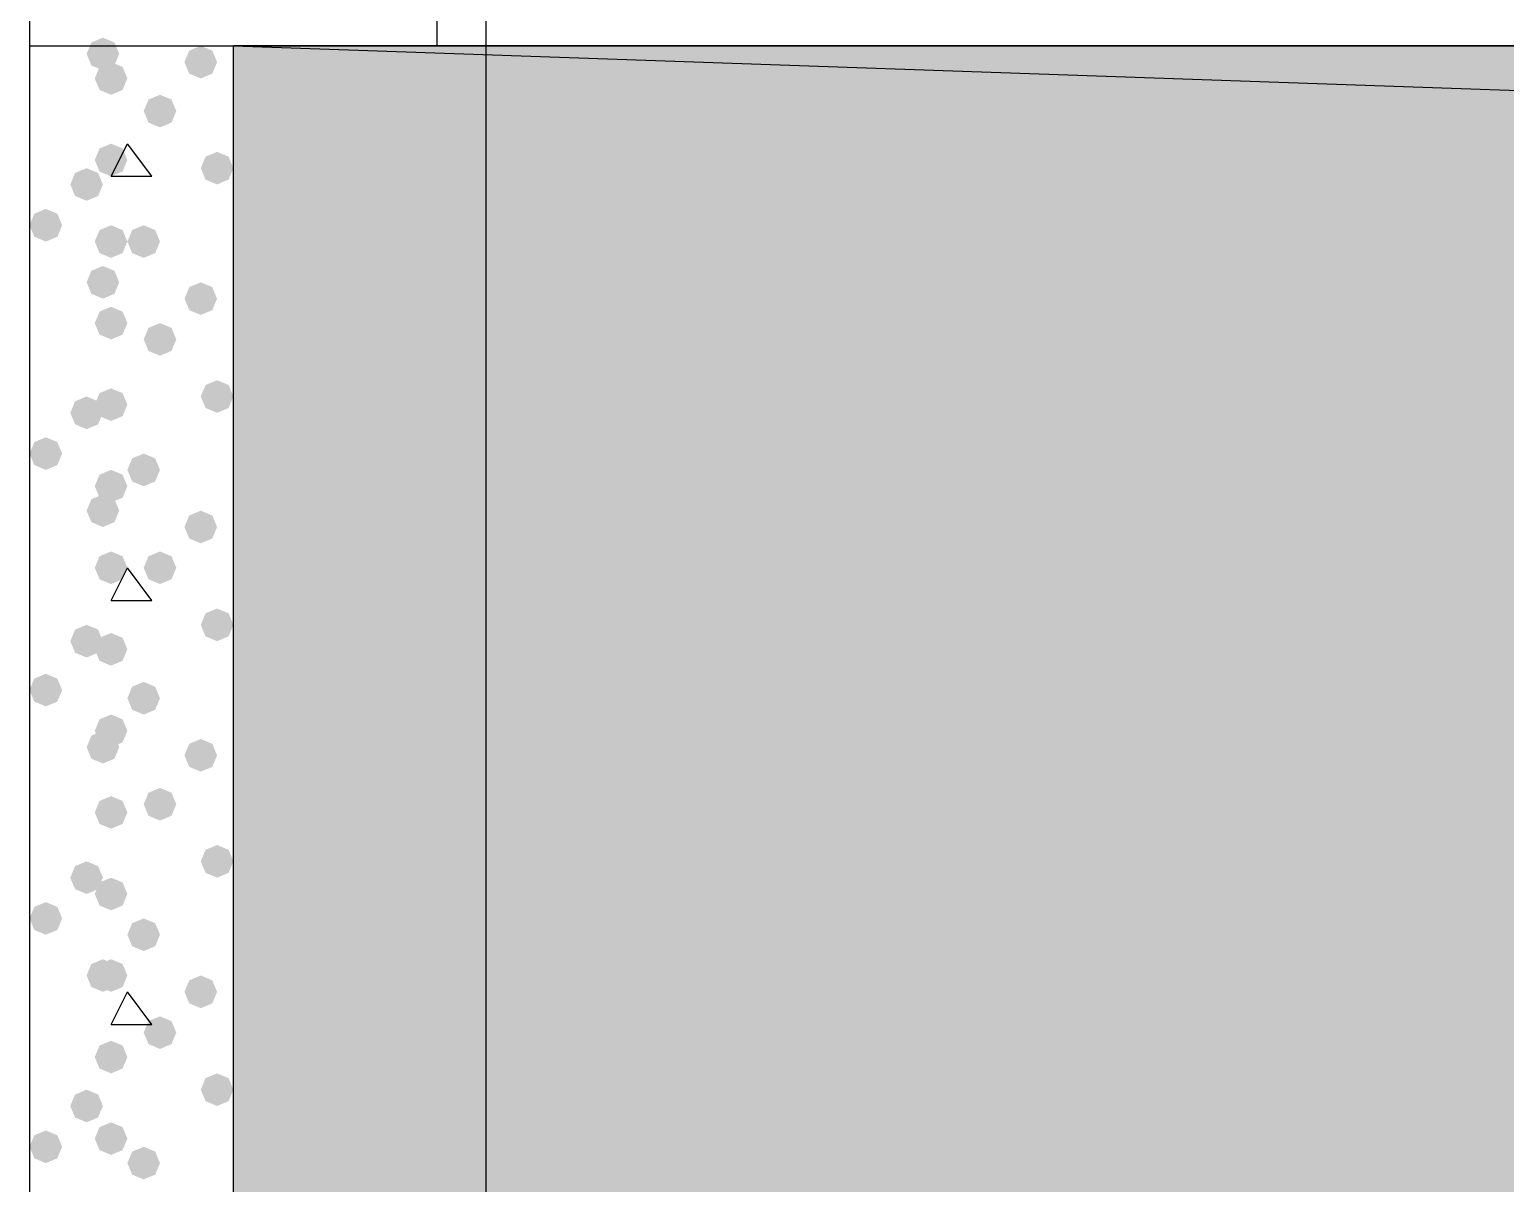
# Model space of a CAD drawing. Header units: millimetres. Extents: x 0 to 420, y 0 to 297.
# Drawn here: x 32.34 to 40.01, y 156.36 to 162.35 of the extents above; entities that cross this region are included whole.
import ezdxf

# ---------------------------------------------------------------- set-up
doc = ezdxf.new("R2010")
doc.units = ezdxf.units.MM
doc.layers.get('0').update_dxf_attribs({"linetype": 'CONTINUOUS'})

msp = doc.modelspace()

# ---------------------------------------------------------------- hatches: boundary and pattern name
at = {"true_color": 0x000008}
for points in [[(32.808333, 162.221333), (32.783463, 162.161537), (32.723667, 162.136667), (32.663871, 162.161537), (32.639, 162.221333), (32.663871, 162.281129), (32.723667, 162.306), (32.783462, 162.281129)], [(33.316333, 162.179), (33.291463, 162.119204), (33.231667, 162.094333), (33.171871, 162.119204), (33.147, 162.179), (33.171871, 162.238796), (33.231667, 162.263667), (33.291462, 162.238796)], [(32.850667, 162.094333), (32.825796, 162.034538), (32.766, 162.009667), (32.706204, 162.034538), (32.681333, 162.094333), (32.706204, 162.154129), (32.766, 162.179), (32.825796, 162.154129)], [(33.104667, 161.925), (33.079796, 161.865204), (33.02, 161.840333), (32.960204, 161.865204), (32.935333, 161.925), (32.960204, 161.984796), (33.02, 162.009667), (33.079796, 161.984796)], [(32.850667, 161.671), (32.825796, 161.611204), (32.766, 161.586333), (32.706204, 161.611204), (32.681333, 161.671), (32.706204, 161.730796), (32.766, 161.755667), (32.825796, 161.730796)], [(33.401, 161.628667), (33.376129, 161.568871), (33.316333, 161.544), (33.256537, 161.568871), (33.231667, 161.628667), (33.256537, 161.688462), (33.316333, 161.713333), (33.376129, 161.688463)], [(32.723667, 161.544), (32.698796, 161.484204), (32.639, 161.459333), (32.579204, 161.484204), (32.554333, 161.544), (32.579204, 161.603796), (32.639, 161.628667), (32.698796, 161.603796)], [(32.512, 161.332333), (32.487129, 161.272537), (32.427333, 161.247667), (32.367538, 161.272537), (32.342667, 161.332333), (32.367537, 161.392129), (32.427333, 161.417), (32.487129, 161.392129)], [(32.850667, 161.247667), (32.825796, 161.187871), (32.766, 161.163), (32.706204, 161.187871), (32.681333, 161.247667), (32.706204, 161.307462), (32.766, 161.332333), (32.825796, 161.307463)], [(33.02, 161.247667), (32.995129, 161.187871), (32.935333, 161.163), (32.875538, 161.187871), (32.850667, 161.247667), (32.875537, 161.307462), (32.935333, 161.332333), (32.995129, 161.307463)], [(32.808333, 161.036), (32.783463, 160.976204), (32.723667, 160.951333), (32.663871, 160.976204), (32.639, 161.036), (32.663871, 161.095796), (32.723667, 161.120667), (32.783462, 161.095796)], [(33.316333, 160.951333), (33.291463, 160.891537), (33.231667, 160.866667), (33.171871, 160.891537), (33.147, 160.951333), (33.171871, 161.011129), (33.231667, 161.036), (33.291462, 161.011129)], [(32.850667, 160.824333), (32.825796, 160.764537), (32.766, 160.739667), (32.706204, 160.764537), (32.681333, 160.824333), (32.706204, 160.884129), (32.766, 160.909), (32.825796, 160.884129)], [(33.104667, 160.739667), (33.079796, 160.679871), (33.02, 160.655), (32.960204, 160.679871), (32.935333, 160.739667), (32.960204, 160.799462), (33.02, 160.824333), (33.079796, 160.799463)], [(33.401, 160.443333), (33.376129, 160.383537), (33.316333, 160.358667), (33.256537, 160.383537), (33.231667, 160.443333), (33.256537, 160.503129), (33.316333, 160.528), (33.376129, 160.503129)], [(32.850667, 160.401), (32.825796, 160.341204), (32.766, 160.316333), (32.706204, 160.341204), (32.681333, 160.401), (32.706204, 160.460796), (32.766, 160.485667), (32.825796, 160.460796)], [(32.723667, 160.358667), (32.698796, 160.298871), (32.639, 160.274), (32.579204, 160.298871), (32.554333, 160.358667), (32.579204, 160.418462), (32.639, 160.443333), (32.698796, 160.418463)], [(32.512, 160.147), (32.487129, 160.087204), (32.427333, 160.062333), (32.367538, 160.087204), (32.342667, 160.147), (32.367537, 160.206796), (32.427333, 160.231667), (32.487129, 160.206796)], [(33.02, 160.062333), (32.995129, 160.002537), (32.935333, 159.977667), (32.875538, 160.002537), (32.850667, 160.062333), (32.875537, 160.122129), (32.935333, 160.147), (32.995129, 160.122129)], [(32.850667, 159.977667), (32.825796, 159.917871), (32.766, 159.893), (32.706204, 159.917871), (32.681333, 159.977667), (32.706204, 160.037462), (32.766, 160.062333), (32.825796, 160.037463)], [(32.808333, 159.850667), (32.783463, 159.790871), (32.723667, 159.766), (32.663871, 159.790871), (32.639, 159.850667), (32.663871, 159.910462), (32.723667, 159.935333), (32.783462, 159.910463)], [(33.316333, 159.766), (33.291463, 159.706204), (33.231667, 159.681333), (33.171871, 159.706204), (33.147, 159.766), (33.171871, 159.825796), (33.231667, 159.850667), (33.291462, 159.825796)], [(32.850667, 159.554333), (32.825796, 159.494537), (32.766, 159.469667), (32.706204, 159.494537), (32.681333, 159.554333), (32.706204, 159.614129), (32.766, 159.639), (32.825796, 159.614129)], [(33.104667, 159.554333), (33.079796, 159.494537), (33.02, 159.469667), (32.960204, 159.494537), (32.935333, 159.554333), (32.960204, 159.614129), (33.02, 159.639), (33.079796, 159.614129)], [(33.401, 159.258), (33.376129, 159.198204), (33.316333, 159.173333), (33.256537, 159.198204), (33.231667, 159.258), (33.256537, 159.317796), (33.316333, 159.342667), (33.376129, 159.317796)], [(32.723667, 159.173333), (32.698796, 159.113537), (32.639, 159.088667), (32.579204, 159.113537), (32.554333, 159.173333), (32.579204, 159.233129), (32.639, 159.258), (32.698796, 159.233129)], [(32.850667, 159.131), (32.825796, 159.071204), (32.766, 159.046333), (32.706204, 159.071204), (32.681333, 159.131), (32.706204, 159.190796), (32.766, 159.215667), (32.825796, 159.190796)], [(32.512, 158.919333), (32.487129, 158.859537), (32.427333, 158.834667), (32.367538, 158.859537), (32.342667, 158.919333), (32.367537, 158.979129), (32.427333, 159.004), (32.487129, 158.979129)], [(33.02, 158.877), (32.995129, 158.817204), (32.935333, 158.792333), (32.875538, 158.817204), (32.850667, 158.877), (32.875537, 158.936796), (32.935333, 158.961667), (32.995129, 158.936796)], [(32.850667, 158.707667), (32.825796, 158.647871), (32.766, 158.623), (32.706204, 158.647871), (32.681333, 158.707667), (32.706204, 158.767462), (32.766, 158.792333), (32.825796, 158.767463)], [(32.808333, 158.623), (32.783463, 158.563204), (32.723667, 158.538333), (32.663871, 158.563204), (32.639, 158.623), (32.663871, 158.682796), (32.723667, 158.707667), (32.783462, 158.682796)], [(33.316333, 158.580667), (33.291463, 158.520871), (33.231667, 158.496), (33.171871, 158.520871), (33.147, 158.580667), (33.171871, 158.640462), (33.231667, 158.665333), (33.291462, 158.640463)], [(33.104667, 158.326667), (33.079796, 158.266871), (33.02, 158.242), (32.960204, 158.266871), (32.935333, 158.326667), (32.960204, 158.386462), (33.02, 158.411333), (33.079796, 158.386463)], [(32.850667, 158.284333), (32.825796, 158.224538), (32.766, 158.199667), (32.706204, 158.224538), (32.681333, 158.284333), (32.706204, 158.344129), (32.766, 158.369), (32.825796, 158.344129)], [(33.401, 158.030333), (33.376129, 157.970537), (33.316333, 157.945667), (33.256537, 157.970537), (33.231667, 158.030333), (33.256537, 158.090129), (33.316333, 158.115), (33.376129, 158.090129)], [(32.723667, 157.945667), (32.698796, 157.885871), (32.639, 157.861), (32.579204, 157.885871), (32.554333, 157.945667), (32.579204, 158.005462), (32.639, 158.030333), (32.698796, 158.005463)], [(32.850667, 157.861), (32.825796, 157.801204), (32.766, 157.776333), (32.706204, 157.801204), (32.681333, 157.861), (32.706204, 157.920796), (32.766, 157.945667), (32.825796, 157.920796)], [(32.512, 157.734), (32.487129, 157.674204), (32.427333, 157.649333), (32.367538, 157.674204), (32.342667, 157.734), (32.367537, 157.793796), (32.427333, 157.818667), (32.487129, 157.793796)], [(33.02, 157.649333), (32.995129, 157.589538), (32.935333, 157.564667), (32.875538, 157.589538), (32.850667, 157.649333), (32.875537, 157.709129), (32.935333, 157.734), (32.995129, 157.709129)], [(32.808333, 157.437667), (32.783463, 157.377871), (32.723667, 157.353), (32.663871, 157.377871), (32.639, 157.437667), (32.663871, 157.497462), (32.723667, 157.522333), (32.783462, 157.497463)], [(32.850667, 157.437667), (32.825796, 157.377871), (32.766, 157.353), (32.706204, 157.377871), (32.681333, 157.437667), (32.706204, 157.497462), (32.766, 157.522333), (32.825796, 157.497463)], [(33.316333, 157.353), (33.291463, 157.293204), (33.231667, 157.268333), (33.171871, 157.293204), (33.147, 157.353), (33.171871, 157.412796), (33.231667, 157.437667), (33.291462, 157.412796)], [(33.104667, 157.141333), (33.079796, 157.081537), (33.02, 157.056667), (32.960204, 157.081537), (32.935333, 157.141333), (32.960204, 157.201129), (33.02, 157.226), (33.079796, 157.201129)], [(32.850667, 157.014333), (32.825796, 156.954537), (32.766, 156.929667), (32.706204, 156.954537), (32.681333, 157.014333), (32.706204, 157.074129), (32.766, 157.099), (32.825796, 157.074129)], [(33.401, 156.845), (33.376129, 156.785204), (33.316333, 156.760333), (33.256537, 156.785204), (33.231667, 156.845), (33.256537, 156.904796), (33.316333, 156.929667), (33.376129, 156.904796)], [(32.723667, 156.760333), (32.698796, 156.700537), (32.639, 156.675667), (32.579204, 156.700537), (32.554333, 156.760333), (32.579204, 156.820129), (32.639, 156.845), (32.698796, 156.820129)], [(32.512, 156.548667), (32.487129, 156.488871), (32.427333, 156.464), (32.367538, 156.488871), (32.342667, 156.548667), (32.367537, 156.608462), (32.427333, 156.633333), (32.487129, 156.608463)], [(32.850667, 156.591), (32.825796, 156.531204), (32.766, 156.506333), (32.706204, 156.531204), (32.681333, 156.591), (32.706204, 156.650796), (32.766, 156.675667), (32.825796, 156.650796)], [(33.02, 156.464), (32.995129, 156.404204), (32.935333, 156.379333), (32.875538, 156.404204), (32.850667, 156.464), (32.875537, 156.523796), (32.935333, 156.548667), (32.995129, 156.523796)]]:
    msp.add_hatch(color=0, dxfattribs=at).paths.add_polyline_path(points, flags=0)
h = msp.add_hatch(color=0, dxfattribs=at)
h.paths.add_polyline_path([(379.518333, 162.263667), (33.401, 162.263667), (379.518333, 150.241)], flags=0)
h.paths.add_polyline_path([(33.401, 162.263667), (379.518333, 150.241), (33.401, 150.241)], flags=0)

# ---------------------------------------------------------------- linework, layer by layer
at = {"color": 0, "true_color": 0x000007}
for points in [[(32.342667, 185.547), (32.342667, 162.263667), (380.576667, 162.263667), (380.576667, 185.547), (218.101333, 185.547), (218.101333, 206.756), (194.775667, 206.756), (194.775667, 185.547)], [(32.342667, 185.547), (32.342667, 162.263667), (380.576667, 162.263667), (380.576667, 185.547), (218.101333, 185.547), (218.101333, 206.756), (194.775667, 206.756), (194.775667, 185.547)], [(32.342667, 164.380333), (32.342667, 162.263667), (34.459333, 162.263667), (34.459333, 164.380333)]]:
    msp.add_lwpolyline(points, close=True, dxfattribs=at)
at = {"color": 0, "true_color": 0x000006}
msp.add_lwpolyline([(34.713335, 144.779999), (34.713335, 178.985333)], dxfattribs=at)
at = {"color": 0, "true_color": 0x000007}
for points in [[(32.342667, 162.263667), (32.342667, 150.241)], [(33.401, 150.241), (33.401, 162.263667)], [(34.459333, 162.263667), (46.482, 162.263667)]]:
    msp.add_lwpolyline(points, dxfattribs=at)
at = {"color": 0, "true_color": 0x000008}
for points in [[(379.518333, 162.263667), (33.401, 162.263667), (379.518333, 150.241)], [(33.401, 162.263667), (379.518333, 150.241), (33.401, 150.241)]]:
    msp.add_lwpolyline(points, close=True, dxfattribs=at)
for points in [[(32.766, 161.586333), (32.850667, 161.755667)], [(32.977667, 161.586333), (32.850667, 161.755667)], [(32.766, 161.586333), (32.977667, 161.586333)], [(32.766, 159.385), (32.850667, 159.554333)], [(32.977667, 159.385), (32.850667, 159.554333)], [(32.766, 159.385), (32.977667, 159.385)], [(32.766, 157.183667), (32.850667, 157.353)], [(32.977667, 157.183667), (32.850667, 157.353)], [(32.766, 157.183667), (32.977667, 157.183667)]]:
    msp.add_lwpolyline(points, dxfattribs=at)

doc.saveas('drawing.dxf')
